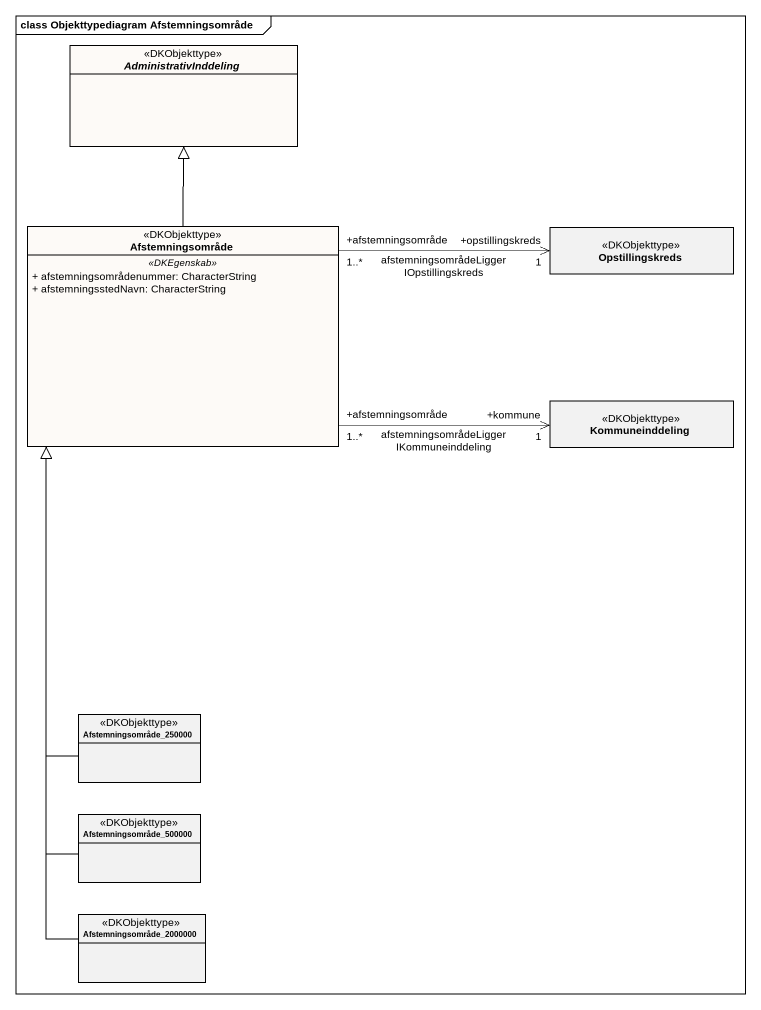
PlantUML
@startuml
mainframe class Objekttypediagram Afstemningsområde
hide circle
hide empty members
skinparam classAttributeIconSize 0
abstract class AdministrativInddeling <<DKObjekttype>> #FDFAF7
class Afstemningsområde <<DKObjekttype>> #FDFAF7 {
  .. <<DKEgenskab>> ..
  + afstemningsområdenummer: CharacterString
  + afstemningsstedNavn: CharacterString
}
class Opstillingskreds <<DKObjekttype>>
class Kommuneinddeling <<DKObjekttype>>
class Afstemningsområde_250000 <<DKObjekttype>>
class Afstemningsområde_500000 <<DKObjekttype>>
class Afstemningsområde_2000000 <<DKObjekttype>>
Afstemningsområde -up-|> AdministrativInddeling
Afstemningsområde "+afstemningsområde\n1..*" -right-> "+opstillingskreds\n1" Opstillingskreds : afstemningsområdeLiggerIOpstillingskreds
Afstemningsområde "+afstemningsområde\n1..*" -right-> "+kommune\n1" Kommuneinddeling : afstemningsområdeLiggerIKommuneinddeling
Afstemningsområde_250000 -up-|> Afstemningsområde
Afstemningsområde_500000 -up-|> Afstemningsområde
Afstemningsområde_2000000 -up-|> Afstemningsområde
@enduml
